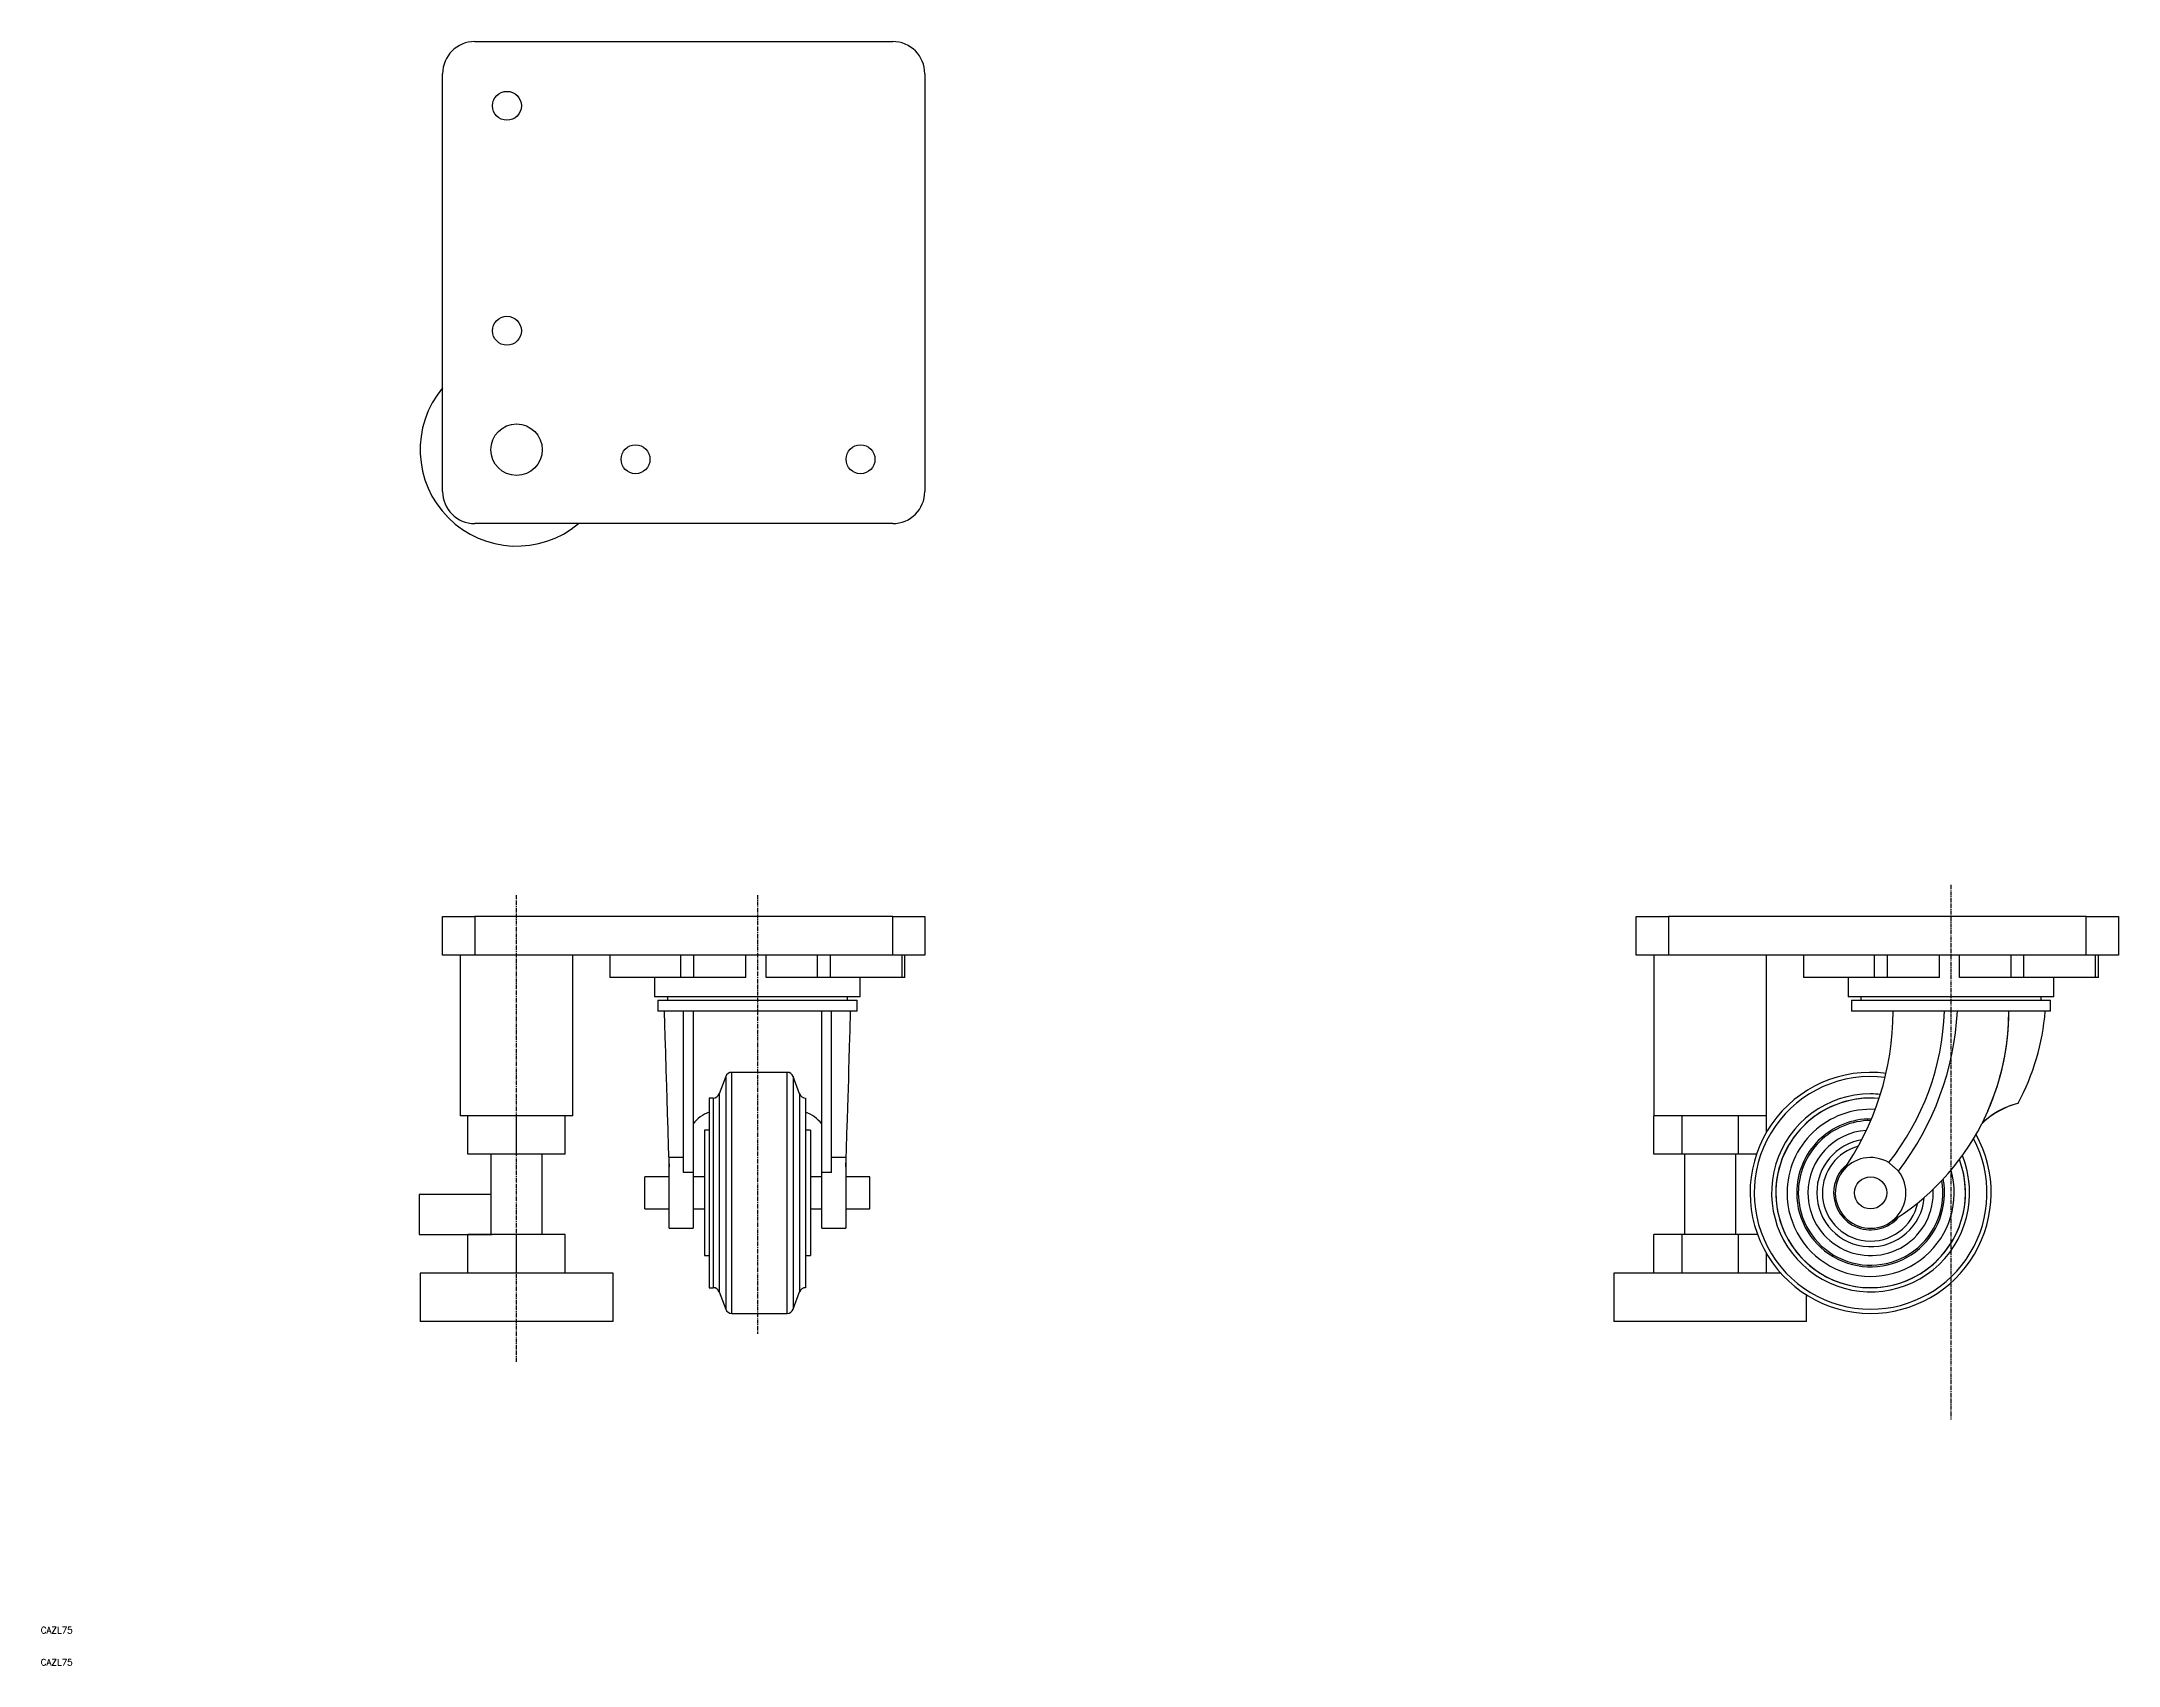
# Model space of a CAD drawing. Extents: x 10 to 656, y 10 to 515.
import ezdxf

# ---------------------------------------------------------------- set-up
doc = ezdxf.new("R2010")
doc.units = 0
doc.linetypes.add('CENTER', pattern=[2, 1.25, -0.25, 0.25, -0.25])
doc.layers.get('0').update_dxf_attribs({"linetype": 'CONTINUOUS'})
doc.layers.add('CENTER', color=1, linetype='CENTER')
doc.styles.get("Standard").update_dxf_attribs({"font": 'txt', "bigfont": 'bigfont'})

msp = doc.modelspace()

# ---------------------------------------------------------------- linework, layer by layer
at = {"color": 7, "linetype": 'CONTINUOUS'}
for p, q in [((145.03, 515.3), (275.03, 515.3)), ((135.03, 375.3), (135.03, 505.3)), ((285.03, 505.3), (285.03, 375.3)), ((275.03, 365.3), (145.03, 365.3)), ((135.03, 231.05), (135.03, 243.05)), ((135.03, 243.05), (145.03, 243.05)), ((275.03, 243.05), (145.03, 243.05)), ((145.03, 243.05), (145.03, 231.05)), ((275.03, 243.05), (285.03, 243.05)), ((275.03, 231.05), (275.03, 243.05)), ((285.03, 243.05), (285.03, 231.05)), ((506.35, 231.05), (506.35, 243.05)), ((506.35, 243.05), (516.35, 243.05)), ((646.35, 243.05), (516.35, 243.05)), ((516.35, 243.05), (516.35, 231.05)), ((646.35, 243.05), (656.35, 243.05)), ((646.35, 231.05), (646.35, 243.05)), ((656.35, 243.05), (656.35, 231.05)), ((145.03, 231.05), (135.03, 231.05)), ((140.53, 231.05), (140.53, 181.05)), ((275.03, 231.05), (145.03, 231.05)), ((175.53, 181.05), (175.53, 231.05)), ((187.05, 231.05), (187.05, 224.05)), ((209.12, 224.05), (209.12, 231.05)), ((213.21, 224.05), (213.21, 231.05)), ((229.39, 224.05), (229.39, 231.05)), ((235.64, 224.05), (235.64, 231.05)), ((251.66, 224.05), (251.66, 231.05)), ((255.64, 224.05), (255.64, 231.05)), ((285.03, 231.05), (275.03, 231.05)), ((277.96, 224.05), (277.96, 231.05)), ((278.85, 224.05), (278.85, 231.05)), ((516.35, 231.05), (506.35, 231.05)), ((511.85, 231.05), (511.85, 181.05)), ((646.35, 231.05), (516.35, 231.05)), ((546.85, 181.05), (546.85, 231.05)), ((558.35, 231.05), (558.35, 224.05)), ((580.41, 224.05), (580.41, 231.05)), ((584.51, 224.05), (584.51, 231.05)), ((600.68, 224.05), (600.68, 231.05)), ((606.93, 224.05), (606.93, 231.05)), ((622.95, 224.05), (622.95, 231.05)), ((626.93, 224.05), (626.93, 231.05)), ((656.35, 231.05), (646.35, 231.05)), ((649.25, 224.05), (649.25, 231.05)), ((650.14, 224.05), (650.14, 231.05)), ((209.12, 224.05), (187.05, 224.05)), ((200.95, 224.05), (200.95, 218.05)), ((213.21, 224.05), (209.12, 224.05)), ((229.39, 224.05), (213.21, 224.05)), ((251.66, 224.05), (235.64, 224.05)), ((255.64, 224.05), (251.66, 224.05)), ((277.96, 224.05), (255.64, 224.05)), ((264.95, 218.05), (264.95, 224.05)), ((278.85, 224.05), (277.96, 224.05)), ((580.41, 224.05), (558.35, 224.05)), ((572.25, 224.05), (572.25, 218.05)), ((584.51, 224.05), (580.41, 224.05)), ((600.68, 224.05), (584.51, 224.05)), ((622.95, 224.05), (606.93, 224.05)), ((626.93, 224.05), (622.95, 224.05)), ((649.25, 224.05), (626.93, 224.05)), ((636.25, 218.05), (636.25, 224.05)), ((650.14, 224.05), (649.25, 224.05)), ((255.26, 218.05), (200.95, 218.05)), ((201.95, 217.05), (201.95, 213.55)), ((201.95, 217.05), (263.95, 217.05)), ((232.95, 213.55), (201.95, 213.55)), ((204.95, 218.05), (204.95, 217.05)), ((209.95, 163.41), (209.95, 213.55)), ((212.95, 213.55), (212.95, 163.41)), ((263.95, 213.55), (232.95, 213.55)), ((252.95, 163.41), (252.95, 213.55)), ((264.95, 218.05), (255.26, 218.05)), ((255.95, 163.41), (255.95, 213.55)), ((260.95, 217.05), (260.95, 218.05)), ((263.95, 213.55), (263.95, 217.05)), ((581.31, 218.05), (572.25, 218.05)), ((573.25, 217.05), (573.25, 213.55)), ((573.25, 217.05), (635.25, 217.05)), ((635.25, 213.55), (573.25, 213.55)), ((576.25, 218.05), (576.25, 217.05)), ((636.25, 218.05), (581.31, 218.05)), ((632.25, 217.05), (632.25, 218.05)), ((635.25, 213.55), (635.25, 217.05)), ((242.18, 194.55), (224.95, 194.55)), ((224.95, 119.55), (224.95, 194.55)), ((242.18, 119.55), (242.18, 194.55)), ((223.08, 193.25), (221.05, 187.84)), ((221.05, 187.84), (221.05, 126.25)), ((223.08, 193.25), (223.08, 120.84)), ((246.08, 187.84), (244.05, 193.25)), ((244.05, 193.25), (244.05, 120.84)), ((246.08, 187.84), (246.08, 126.25)), ((142.87, 181.05), (140.53, 181.05)), ((142.87, 169.05), (142.87, 181.05)), ((158.03, 181.05), (142.87, 181.05)), ((158.03, 169.05), (158.03, 181.05)), ((173.18, 181.05), (158.03, 181.05)), ((175.53, 181.05), (173.18, 181.05)), ((173.18, 169.05), (173.18, 181.05)), ((219.18, 186.55), (217.95, 186.55)), ((217.95, 186.55), (217.95, 157.05)), ((219.18, 186.55), (219.18, 127.55)), ((247.95, 186.55), (247.95, 127.55)), ((247.95, 186.55), (247.95, 157.05)), ((520.6, 181.05), (511.85, 181.05)), ((511.85, 169.05), (511.85, 181.05)), ((538.1, 181.05), (520.6, 181.05)), ((520.6, 169.05), (520.6, 181.05)), ((546.85, 181.05), (538.1, 181.05)), ((538.1, 169.05), (538.1, 181.05)), ((546.85, 175.93), (546.85, 181.05)), ((615.74, 182.58), (613.82, 178.55)), ((217.95, 176.55), (216.45, 176.55)), ((216.45, 176.55), (216.45, 157.05)), ((249.45, 176.55), (247.95, 176.55)), ((249.45, 176.55), (249.45, 157.05)), ((158.03, 169.05), (142.87, 169.05)), ((150.03, 169.05), (150.03, 144.05)), ((173.18, 169.05), (158.03, 169.05)), ((166.03, 144.05), (166.03, 169.05)), ((209.95, 168.05), (205.45, 168.05)), ((205.45, 146.05), (205.45, 168.05)), ((260.45, 168.05), (255.95, 168.05)), ((260.45, 168.05), (260.45, 146.05)), ((520.6, 169.05), (511.85, 169.05)), ((538.1, 169.05), (520.6, 169.05)), ((521.35, 169.05), (521.35, 144.05)), ((537.35, 144.05), (537.35, 169.05)), ((543.72, 169.05), (538.1, 169.05)), ((205.45, 162.05), (197.95, 162.05)), ((197.95, 152.05), (197.95, 162.05)), ((212.95, 163.41), (209.95, 163.41)), ((212.95, 163.41), (212.95, 146.05)), ((216.45, 162.05), (212.95, 162.05)), ((252.95, 162.05), (249.45, 162.05)), ((252.95, 146.05), (252.95, 163.41)), ((255.95, 163.41), (252.95, 163.41)), ((267.95, 162.05), (260.45, 162.05)), ((267.95, 152.05), (267.95, 162.05)), ((584.91, 166.47), (586.39, 165.16)), ((586.42, 165.14), (587.91, 163.83)), ((150.03, 156.55), (127.7, 156.55)), ((127.7, 156.55), (127.7, 144.05)), ((216.45, 157.05), (216.45, 137.55)), ((217.95, 157.05), (217.95, 127.55)), ((247.95, 157.05), (247.95, 127.55)), ((249.45, 157.05), (249.45, 137.55)), ((197.95, 152.05), (205.45, 152.05)), ((212.95, 152.05), (216.45, 152.05)), ((249.45, 152.05), (252.95, 152.05)), ((260.45, 152.05), (267.95, 152.05)), ((127.7, 144.05), (150.45, 144.05)), ((142.87, 132.05), (142.87, 144.05)), ((158.03, 144.05), (142.87, 144.05)), ((158.03, 132.05), (158.03, 144.05)), ((173.18, 144.05), (158.03, 144.05)), ((173.18, 132.05), (173.18, 144.05)), ((205.45, 146.05), (212.95, 146.05)), ((252.95, 146.05), (260.45, 146.05)), ((511.85, 132.05), (511.85, 144.05)), ((520.6, 144.05), (511.85, 144.05)), ((520.6, 132.05), (520.6, 144.05)), ((538.1, 144.05), (520.6, 144.05)), ((538.1, 132.05), (538.1, 144.05)), ((544.07, 144.05), (538.1, 144.05)), ((216.45, 137.55), (217.95, 137.55)), ((247.95, 137.55), (249.45, 137.55)), ((546.85, 132.05), (546.85, 138.16)), ((128.03, 132.05), (128.03, 117.05)), ((188.03, 132.05), (128.03, 132.05)), ((188.03, 117.05), (188.03, 132.05)), ((499.35, 132.05), (499.35, 117.05)), ((529.35, 132.05), (499.35, 132.05)), ((551.29, 132.05), (529.35, 132.05)), ((217.95, 127.55), (219.18, 127.55)), ((221.05, 126.25), (223.08, 120.84)), ((244.05, 120.84), (246.08, 126.25)), ((559.35, 117.05), (559.35, 125.26)), ((188.03, 117.05), (128.03, 117.05)), ((224.95, 119.55), (242.18, 119.55)), ((529.35, 117.05), (499.35, 117.05)), ((559.35, 117.05), (529.35, 117.05))]:
    msp.add_line(p, q, dxfattribs=at)
at = {"color": 7, "linetype": 'CONTINUOUS', "flags": 128}
for points in [[(203.95, 213.55), (204.07, 209.3), (204.17, 205.8), (204.25, 203.05), (204.31, 200.96), (204.37, 198.98), (204.43, 196.99), (204.49, 194.99), (204.55, 192.98), (204.64, 190.02), (204.75, 186.3), (204.89, 181.87), (205.05, 176.8), (205.24, 171.17), (205.45, 165.12)], [(260.45, 165.12), (260.64, 170.58), (260.81, 175.55), (260.95, 179.91), (261.07, 183.59), (261.16, 186.6), (261.25, 189.51), (261.34, 192.45), (261.43, 195.43), (261.52, 198.58), (261.64, 202.6), (261.78, 207.58), (261.95, 213.55)]]:
    msp.add_lwpolyline(points, dxfattribs=at)
at = {"color": 7}
for points in [[(615.74, 182.58, 0), (615.79, 182.72, 0), (615.84, 182.85, 0), (615.89, 182.98, 0), (615.95, 183.12, 0), (616, 183.25, 0), (616.05, 183.38, 0), (616.11, 183.51, 0), (616.16, 183.65, 0), (616.21, 183.78, 0), (616.27, 183.91, 0), (616.32, 184.04, 0), (616.37, 184.18, 0), (616.43, 184.31, 0), (616.48, 184.44, 0), (616.53, 184.58, 0), (616.58, 184.71, 0), (616.64, 184.84, 0), (616.69, 184.97, 0), (616.74, 185.11, 0), (616.79, 185.24, 0), (616.85, 185.37, 0), (616.9, 185.51, 0), (616.95, 185.64, 0), (617, 185.77, 0), (617.05, 185.91, 0), (617.11, 186.04, 0), (617.16, 186.17, 0), (617.21, 186.31, 0), (617.26, 186.44, 0), (617.31, 186.57, 0), (617.36, 186.71, 0), (617.41, 186.84, 0), (617.46, 186.97, 0), (617.51, 187.11, 0), (617.56, 187.24, 0), (617.61, 187.38, 0), (617.66, 187.51, 0), (617.71, 187.64, 0), (617.76, 187.78, 0), (617.81, 187.91, 0), (617.86, 188.04, 0), (617.91, 188.18, 0), (617.96, 188.31, 0), (618, 188.45, 0), (618.05, 188.58, 0), (618.1, 188.72, 0), (618.15, 188.85, 0), (618.2, 188.99, 0), (618.24, 189.12, 0), (618.29, 189.26, 0), (618.34, 189.39, 0), (618.38, 189.53, 0), (618.43, 189.66, 0), (618.47, 189.8, 0), (618.52, 189.93, 0), (618.57, 190.07, 0), (618.61, 190.2, 0), (618.65, 190.34, 0), (618.7, 190.47, 0), (618.74, 190.61, 0), (618.79, 190.75, 0), (618.83, 190.88, 0), (618.87, 191.02, 0), (618.91, 191.15, 0), (618.96, 191.29, 0), (619, 191.43, 0), (619.04, 191.56, 0), (619.08, 191.7, 0), (619.12, 191.84, 0), (619.16, 191.97, 0), (619.21, 192.11, 0), (619.25, 192.25, 0), (619.28, 192.38, 0), (619.33, 192.52, 0), (619.36, 192.66, 0), (619.4, 192.8, 0), (619.44, 192.93, 0), (619.48, 193.07, 0), (619.52, 193.21, 0), (619.56, 193.35, 0), (619.59, 193.48, 0), (619.63, 193.62, 0), (619.67, 193.76, 0), (619.7, 193.9, 0), (619.74, 194.04, 0), (619.78, 194.18, 0), (619.81, 194.31, 0), (619.85, 194.45, 0), (619.88, 194.59, 0), (619.92, 194.73, 0), (619.95, 194.87, 0), (619.99, 195.01, 0), (620.02, 195.15, 0), (620.05, 195.28, 0), (620.09, 195.42, 0), (620.12, 195.56, 0), (620.15, 195.7, 0), (620.19, 195.84, 0), (620.22, 195.98, 0), (620.25, 196.12, 0), (620.28, 196.26, 0), (620.32, 196.4, 0), (620.35, 196.54, 0), (620.38, 196.68, 0), (620.41, 196.82, 0), (620.44, 196.96, 0), (620.47, 197.1, 0), (620.5, 197.24, 0), (620.53, 197.38, 0), (620.56, 197.51, 0), (620.59, 197.66, 0), (620.62, 197.79, 0), (620.65, 197.94, 0), (620.67, 198.08, 0), (620.7, 198.22, 0), (620.73, 198.36, 0), (620.76, 198.5, 0), (620.79, 198.64, 0), (620.82, 198.78, 0), (620.84, 198.92, 0), (620.87, 199.06, 0), (620.9, 199.2, 0), (620.92, 199.34, 0), (620.95, 199.48, 0), (620.98, 199.62, 0), (621, 199.76, 0), (621.03, 199.9, 0), (621.05, 200.04, 0), (621.08, 200.18, 0), (621.1, 200.32, 0), (621.13, 200.47, 0), (621.15, 200.61, 0), (621.17, 200.75, 0), (621.2, 200.89, 0), (621.22, 201.03, 0), (621.25, 201.17, 0), (621.27, 201.31, 0), (621.29, 201.45, 0), (621.31, 201.59, 0), (621.34, 201.73, 0), (621.36, 201.88, 0), (621.38, 202.02, 0), (621.4, 202.16, 0), (621.42, 202.3, 0), (621.45, 202.44, 0), (621.47, 202.58, 0), (621.49, 202.72, 0), (621.51, 202.87, 0), (621.53, 203.01, 0), (621.55, 203.15, 0), (621.57, 203.29, 0), (621.58, 203.43, 0), (621.6, 203.57, 0), (621.62, 203.71, 0), (621.64, 203.86, 0), (621.66, 204, 0), (621.67, 204.14, 0), (621.69, 204.28, 0), (621.71, 204.42, 0), (621.73, 204.56, 0), (621.74, 204.71, 0), (621.76, 204.85, 0), (621.77, 204.99, 0), (621.79, 205.13, 0), (621.8, 205.27, 0), (621.82, 205.42, 0), (621.83, 205.56, 0), (621.85, 205.7, 0), (621.86, 205.84, 0), (621.88, 205.99, 0), (621.89, 206.13, 0), (621.9, 206.27, 0), (621.91, 206.41, 0), (621.93, 206.55, 0), (621.94, 206.7, 0), (621.95, 206.84, 0), (621.96, 206.98, 0), (621.97, 207.12, 0), (621.98, 207.26, 0), (621.99, 207.41, 0), (622, 207.55, 0), (622.01, 207.69, 0), (622.02, 207.84, 0), (622.03, 207.98, 0), (622.04, 208.12, 0), (622.05, 208.26, 0), (622.06, 208.41, 0), (622.06, 208.55, 0), (622.07, 208.69, 0), (622.08, 208.83, 0), (622.09, 208.97, 0), (622.09, 209.12, 0), (622.1, 209.26, 0), (622.11, 209.4, 0), (622.12, 209.55, 0), (622.12, 209.69, 0), (622.13, 209.83, 0), (622.13, 209.97, 0), (622.14, 210.12, 0), (622.14, 210.26, 0), (622.15, 210.4, 0), (622.15, 210.54, 0), (622.16, 210.69, 0), (622.17, 210.83, 0), (622.17, 210.97, 0), (622.17, 211.12, 0), (622.18, 211.26, 0), (622.18, 211.4, 0), (622.19, 211.54, 0), (622.19, 211.69, 0), (622.2, 211.83, 0), (622.2, 211.97, 0), (622.21, 212.12, 0), (622.21, 212.26, 0), (622.21, 212.4, 0), (622.22, 212.54, 0), (622.22, 212.69, 0), (622.23, 212.83, 0), (622.23, 212.97, 0), (622.23, 213.12, 0), (622.24, 213.26, 0), (622.24, 213.4, 0), (622.25, 213.54, 0)], [(586.39, 165.16, 0), (586.39, 165.16, 0), (586.39, 165.16, 0), (586.39, 165.16, 0), (586.39, 165.16, 0), (586.39, 165.16, 0), (586.39, 165.16, 0), (586.39, 165.16, 0), (586.39, 165.16, 0), (586.39, 165.16, 0), (586.39, 165.16, 0), (586.39, 165.16, 0), (586.39, 165.16, 0), (586.39, 165.16, 0), (586.39, 165.16, 0), (586.39, 165.16, 0), (586.39, 165.16, 0), (586.4, 165.16, 0), (586.4, 165.16, 0), (586.4, 165.16, 0), (586.4, 165.16, 0), (586.4, 165.16, 0), (586.4, 165.16, 0), (586.4, 165.16, 0), (586.4, 165.16, 0), (586.4, 165.16, 0), (586.4, 165.16, 0), (586.4, 165.16, 0), (586.4, 165.16, 0), (586.4, 165.16, 0), (586.4, 165.16, 0), (586.4, 165.16, 0), (586.4, 165.16, 0), (586.4, 165.16, 0), (586.4, 165.16, 0), (586.4, 165.16, 0), (586.4, 165.16, 0), (586.4, 165.16, 0), (586.4, 165.16, 0), (586.4, 165.16, 0), (586.4, 165.16, 0), (586.4, 165.16, 0), (586.4, 165.16, 0), (586.4, 165.16, 0), (586.4, 165.16, 0), (586.4, 165.16, 0), (586.4, 165.16, 0), (586.4, 165.15, 0), (586.4, 165.15, 0), (586.4, 165.15, 0), (586.4, 165.15, 0), (586.4, 165.15, 0), (586.4, 165.15, 0), (586.4, 165.15, 0), (586.4, 165.15, 0), (586.4, 165.15, 0), (586.41, 165.15, 0), (586.41, 165.15, 0), (586.41, 165.15, 0), (586.41, 165.15, 0), (586.41, 165.15, 0), (586.41, 165.15, 0), (586.41, 165.15, 0), (586.41, 165.15, 0)], [(586.41, 165.15, 0), (586.41, 165.15, 0), (586.41, 165.15, 0), (586.41, 165.15, 0), (586.41, 165.15, 0), (586.41, 165.15, 0), (586.41, 165.15, 0), (586.41, 165.15, 0), (586.41, 165.15, 0), (586.41, 165.15, 0), (586.41, 165.15, 0), (586.41, 165.15, 0), (586.41, 165.15, 0), (586.41, 165.15, 0), (586.41, 165.15, 0), (586.41, 165.15, 0), (586.41, 165.15, 0), (586.41, 165.15, 0), (586.41, 165.15, 0), (586.41, 165.15, 0), (586.41, 165.15, 0), (586.41, 165.15, 0), (586.41, 165.15, 0), (586.41, 165.15, 0), (586.41, 165.15, 0), (586.41, 165.15, 0), (586.41, 165.15, 0), (586.41, 165.14, 0), (586.41, 165.14, 0), (586.41, 165.14, 0), (586.42, 165.14, 0), (586.42, 165.14, 0), (586.42, 165.14, 0), (586.42, 165.14, 0), (586.42, 165.14, 0), (586.42, 165.14, 0), (586.42, 165.14, 0), (586.42, 165.14, 0), (586.42, 165.14, 0), (586.42, 165.14, 0), (586.42, 165.14, 0), (586.42, 165.14, 0), (586.42, 165.14, 0), (586.42, 165.14, 0), (586.42, 165.14, 0), (586.42, 165.14, 0), (586.42, 165.14, 0), (586.42, 165.14, 0), (586.42, 165.14, 0), (586.42, 165.14, 0), (586.42, 165.14, 0), (586.42, 165.14, 0), (586.42, 165.14, 0), (586.42, 165.14, 0), (586.42, 165.14, 0), (586.42, 165.14, 0), (586.42, 165.14, 0), (586.42, 165.14, 0), (586.42, 165.14, 0), (586.42, 165.14, 0), (586.42, 165.14, 0), (586.42, 165.14, 0), (586.42, 165.14, 0), (586.42, 165.14, 0)]]:
    msp.add_polyline3d(points, dxfattribs=at)
at = {"color": 7, "linetype": 'CONTINUOUS'}
for centre, radius in [((155.03, 495.3), 4.5), ((155.03, 425.3), 4.5), ((158.03, 388.3), 8), ((195.03, 385.3), 4.5), ((265.03, 385.3), 4.5), ((579.25, 157.05), 5)]:
    msp.add_circle(centre, radius, dxfattribs=at)
for centre, radius, start, end in [((145.03, 505.3), 10, 90, 180), ((275.03, 505.3), 10, 0, 90), ((158.03, 388.3), 30, 140.05549, 309.94451), ((145.03, 375.3), 10, 180, 270), ((275.03, 375.3), 10, 270, 0), ((499.57, 213.55), 86.67, 324.6579, 0), ((521.52, 216.55), 80.78, 321.6943, 357.86884), ((516.46, 218.42), 89.92, 322.61644, 356.89157), ((545.37, 213.55), 76.88, 336.25129, 0), ((560.28, 219.66), 73.56, 331.8505, 355.23392), ((224.95, 192.55), 2, 90, 159.44395), ((242.18, 192.55), 2, 20.55605, 90), ((579.25, 157.05), 37.5, 82.61314, 270), ((219.18, 188.55), 2, 270, 339.44395), ((247.95, 188.55), 2, 200.55605, 270), ((579.25, 157.05), 36.2, 82.82609, 270), ((579.25, 157.05), 30.8, 90, 22.13314), ((579.25, 157.05), 30.8, 84.30874, 90), ((221.37, 172.07), 10.62, 108.80527, 142.47183), ((243.84, 171.28), 11.65, 38.5698, 69.34224), ((579.25, 157.05), 29.5, 84.84979, 20.57149), ((579.25, 157.05), 29.5, 84.84979, 180), ((579.25, 157.05), 26, 86.82226, 180), ((631.13, 160.97), 24.67, 103.89878, 134.57181), ((631.13, 160.97), 24.67, 108.95693, 134.57198), ((579.25, 157.05), 23, 89.34323, 180), ((579.25, 157.05), 22.5, 89.86539, 180), ((579.25, 157.05), 19.5, 93.86758, 180), ((579.25, 157.05), 37.5, 270, 29.04491), ((545.37, 213.55), 76.88, 300.94803, 332.91824), ((579.25, 157.05), 16.75, 99.52635, 180), ((579.25, 157.05), 15, 104.90645, 180), ((579.25, 157.05), 11, 59.00709, 38.05572), ((579.25, 157.05), 36.2, 270, 27.8266), ((579.25, 157.05), 29.5, 180, 20.57149), ((579.25, 157.05), 26, 180, 15.81468), ((579.25, 157.05), 11.5, 128.71367, 180), ((579.25, 157.05), 23, 180, 10.85005), ((579.25, 157.05), 22.5, 180, 9.91312), ((579.25, 157.05), 19.5, 180, 3.35432), ((579.25, 157.05), 16.75, 180, 355.18627), ((579.25, 157.05), 15, 180, 348.04876), ((579.25, 157.05), 11.5, 180, 319.30786), ((219.18, 125.55), 2, 20.55605, 90), ((247.95, 125.55), 2, 90, 159.44395), ((224.95, 121.55), 2, 200.55605, 270), ((242.18, 121.55), 2, 270, 339.44395)]:
    msp.add_arc(centre, radius, start, end, dxfattribs=at)
at = {"layer": 'CENTER', "color": 1, "linetype": 'CENTER'}
for p, q in [((604.25, 252.87), (604.25, 86.52)), ((158.03, 104.53), (158.03, 249.69)), ((232.95, 249.69), (232.95, 113.2))]:
    msp.add_line(p, q, dxfattribs=at)

# ---------------------------------------------------------------- texts
at = {"color": 7, "linetype": 'CONTINUOUS'}
for p in [(10, 20), (10, 10)]:
    msp.add_text('CAZL75', height=2, dxfattribs=at).set_placement(p)

doc.saveas('drawing.dxf')
